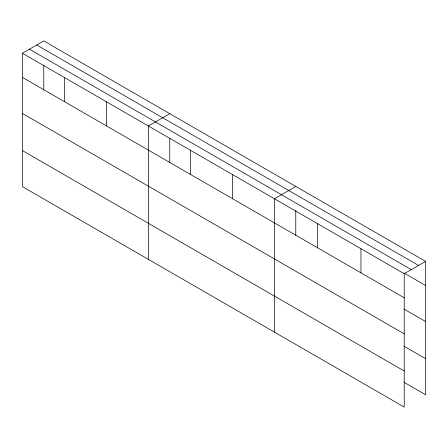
<?xml version="1.0" encoding="UTF-8"?>
<svg xmlns="http://www.w3.org/2000/svg" width="448" height="448" viewBox="0 0 448 448"><rect width="100%" height="100%" fill="white"/><g stroke="black" fill="none" stroke-linecap="round" stroke-linejoin="round"><path stroke-width="0.67" d="M295.775 235.497L295.775 210.538M22.4 53.262L404.236 273.711L404.236 407.075L22.4 186.626L22.4 53.262L43.764 40.925L425.6 261.374L425.6 394.738L403.962 382.245M169.77 113.674L148.406 126.011L148.406 259.375M295.775 186.424L274.411 198.755L274.411 332.119M404.236 273.711L425.6 261.374M36.714 44.996L418.55 265.446M29.45 49.19L411.286 269.64M403.962 273L425.6 285.488M22.4 77.375L404.236 297.825M403.962 309.053L425.6 321.541M22.4 113.428L404.236 333.878M403.962 346.198L425.6 358.686M22.4 150.573L404.236 371.022M360.959 248.724L360.959 272.843M317.688 223.742L317.688 247.856M232.411 174.507L232.411 198.621M190.406 150.259L190.406 174.373M169.77 138.482L169.77 162.747M106.406 101.758L106.406 125.871M64.4 77.51L64.4 101.623M43.764 65.038L43.764 89.998"/></g></svg>
